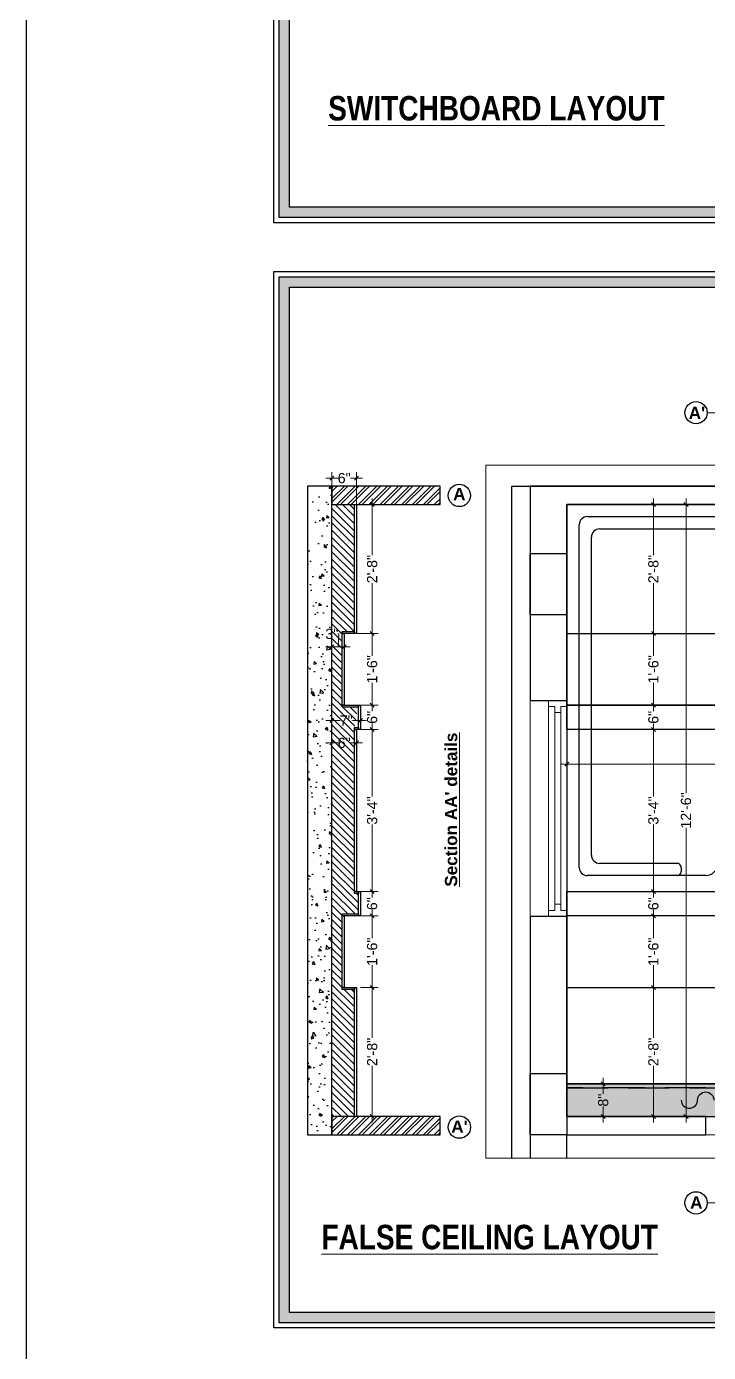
# Model space of a CAD drawing. Header units: millimetres. Extents: x 143362 to 145167, y -178521 to -176194.
# Drawn here: x 143362 to 143529.2, y -177043 to -176718 of the extents above; entities that cross this region are included whole.
import ezdxf

# ---------------------------------------------------------------- set-up
doc = ezdxf.new("R2010")
doc.units = ezdxf.units.MM
doc.header["$MEASUREMENT"] = 0
doc.header["$PDMODE"] = 2
doc.linetypes.add('00 . GROUND FLOOR$0$DASHED', pattern=[0.75, 0.5, -0.25])
doc.linetypes.add('DASHEDX2', pattern=[1.5, 1, -0.5])
doc.layers.get('Defpoints').update_dxf_attribs({"color": 220})
doc.layers.add('AR HATCH-7', color=7, linetype='Continuous')
for name, color, linetype, lineweight in [('COLUMN', 1, 'Continuous', 30), ('DIM.', 250, 'Continuous', 13), ('Dimension', 10, 'DASHEDX2', 20), ('el', 7, 'Continuous', 20), ('FALSE CEILING', 6, 'Continuous', 30), ('FURNITURE', 32, 'Continuous', 9), ('GF FALSE CEILING', 6, 'Continuous', 35), ('hatch-wall', 8, 'Continuous', 9), ('Labelling', 1, 'Continuous', 25), ('NAME PLATE', 7, 'Continuous', 25), ('SECOND FLOOR', 7, 'Continuous', 9), ('SECOND FLOOR  ( PLINE )', 251, 'Continuous', 30), ('SECOND FLOOR ( DW_RAIL )', 7, 'Continuous', 9), ('wall', 7, 'Continuous', 30)]:
    doc.layers.add(name, color=color, linetype=linetype, lineweight=lineweight)
doc.layers.add('XX~SLAB ( PLINE )', color=251, linetype='Continuous', plot=False)
doc.styles.add('Aerial', font='arial.ttf')
doc.styles.get("Standard").update_dxf_attribs({"font": 'arial.ttf', "height": 6})
doc.dimstyles.new('Cn_BT_9 ( BOLD )', dxfattribs={"dimtxt": 2.5, "dimasz": 1, "dimexe": 1.5, "dimexo": 0, "dimgap": 0.09, "dimtad": 0, "dimdec": 0, "dimzin": 3, "dimdsep": 46, "dimlunit": 4, "dimtxsty": 'Aerial', "dimblk": 'OBLIQUE', "dimcen": 0.09, "dimdle": 1.5, "dimclrd": 1, "dimclre": 1, "dimclrt": 5, "dimadec": 0, "dimazin": 0, "dimtfac": 0.75, "dimtdec": 0, "dimtofl": 0, "dimtmove": 0, "dimatfit": 3, "dimldrblk": 'OBLIQUE', "dimfxl": 0, "dimtolj": 1, "dimtzin": 0, "dimlwd": 15, "dimlwe": 15, "dimarcsym": 0})

# ---------------------------------------------------------------- blocks, each defined once
blk = doc.blocks.new('ceiling')
at = {"layer": 'FURNITURE', "color": 9, "lineweight": 30, "true_color": 0xc7c8ca}
for p, q in [((142904.89, -176849.37, -0.13), (143012.89, -176849.37, -0.13)), ((142902.89, -176935.37, -0.13), (142902.89, -176851.37, -0.13)), ((142907.89, -176852.37, -0.13), (143014.89, -176852.37, -0.13)), ((142905.89, -176932.37, -0.13), (142905.89, -176854.37, -0.13)), ((142926.89, -176934.37, -0.13), (142907.89, -176934.37, -0.13)), ((142933.89, -176937.37, -0.13), (142904.89, -176937.37, -0.13)), ((142927.89, -176935.37, -0.13), (142927.89, -176936.37, -0.13))]:
    blk.add_line(p, q, dxfattribs=at)
at = {"layer": 'FURNITURE', "color": 3, "linetype": 'DASHEDX2', "lineweight": 30, "ltscale": 10}
blk.add_line((142899.89, -176989.42, -0.13), (143113.89, -176989.42, -0.13), dxfattribs=at)
at = {"layer": 'FURNITURE', "color": 9, "lineweight": 30, "ltscale": 10, "true_color": 0xc7c8ca}
blk.add_lwpolyline([(143113.89, -176996.42), (143113.89, -176988.42), (142899.89, -176988.42), (142899.89, -176996.42)], close=True, dxfattribs=at)
at = {"layer": 'FURNITURE', "color": 9, "lineweight": 25, "true_color": 0xc7c8ca, "elevation": -0.13}
blk.add_lwpolyline([(142927.89, -176992.42, 1), (142931.89, -176992.42, -1), (142935.89, -176992.42, 1)], format="xyb", dxfattribs=at)
at = {"layer": 'FURNITURE', "color": 9, "lineweight": 30, "true_color": 0xc7c8ca}
for centre, radius, start, end in [((142904.89, -176851.37, -0.13), 2, 90, 180), ((142907.89, -176854.37, -0.13), 2, 90, 180), ((142907.89, -176932.37, -0.13), 2, 180, 270), ((142926.89, -176935.37, -0.13), 1, 0, 90), ((142933.89, -176934.37, -0.13), 3, 270, 0), ((142904.89, -176935.37, -0.13), 2, 180, 270), ((142926.89, -176936.37, -0.13), 1, 270, 0)]:
    blk.add_arc(centre, radius, start, end, dxfattribs=at)
blk = doc.blocks.new('_Oblique')
at = {"layer": 'wall', "color": 0, "lineweight": -2}
blk.add_line((-0.5, -0.5), (0.5, 0.5), dxfattribs=at)
blk = doc.blocks.new('*D21')
at = {"layer": 'Defpoints', "color": 0, "ltscale": 10, "transparency": 16777216}
for p in [(143494.48, -176835.17, -0.13), (143494.48, -176866.79, -0.88), (143515.67, -176866.79)]:
    blk.add_point(p, dxfattribs=at)
at = {"layer": 'FURNITURE', "color": 1, "lineweight": 15, "ltscale": 10, "transparency": 16777216}
for p, q in [((143515.67, -176833.67), (143515.67, -176847.55)), ((143494.48, -176835.17), (143517.17, -176835.17)), ((143515.67, -176868.29), (143515.67, -176854.41)), ((143494.48, -176866.79), (143517.17, -176866.79))]:
    blk.add_line(p, q, dxfattribs=at)
for p, rotation in [((143515.67, -176835.17), 90), ((143515.67, -176866.79), 270)]:
    blk.add_blockref('_Oblique', p, dxfattribs=dict(at, rotation=rotation))
at = {"layer": 'FURNITURE', "color": 5, "lineweight": 30, "ltscale": 10, "transparency": 16777216, "insert": (143515.67, -176850.98), "char_height": 2.5, "attachment_point": 5, "rotation": 90, "style": 'Aerial'}
blk.add_mtext('\\A1;2\'-8"', dxfattribs=at)
blk = doc.blocks.new('*D22')
at = {"layer": 'Defpoints', "color": 0, "ltscale": 10, "transparency": 16777216}
for p in [(143494.48, -176866.79, -0.88), (143494.48, -176884.33, -0.88), (143515.67, -176884.33)]:
    blk.add_point(p, dxfattribs=at)
at = {"layer": 'FURNITURE', "color": 1, "lineweight": 15, "ltscale": 10, "transparency": 16777216}
for p, q in [((143494.48, -176866.79), (143517.17, -176866.79)), ((143515.67, -176865.29), (143515.67, -176872.26)), ((143515.67, -176885.83), (143515.67, -176878.85)), ((143494.48, -176884.33), (143517.17, -176884.33))]:
    blk.add_line(p, q, dxfattribs=at)
for p, rotation in [((143515.67, -176866.79), 90), ((143515.67, -176884.33), 270)]:
    blk.add_blockref('_Oblique', p, dxfattribs=dict(at, rotation=rotation))
at = {"layer": 'FURNITURE', "color": 5, "lineweight": 30, "ltscale": 10, "transparency": 16777216, "insert": (143515.67, -176875.56), "char_height": 2.5, "attachment_point": 5, "rotation": 90, "style": 'Aerial'}
blk.add_mtext('\\A1;1\'-6"', dxfattribs=at)
blk = doc.blocks.new('*D23')
at = {"layer": 'Defpoints', "color": 0, "ltscale": 10, "transparency": 16777216}
for p in [(143494.48, -176884.33, -0.88), (143494.48, -176890.33, -0.88), (143515.67, -176890.33)]:
    blk.add_point(p, dxfattribs=at)
at = {"layer": 'FURNITURE', "color": 1, "lineweight": 15, "ltscale": 10, "transparency": 16777216}
for p, q in [((143515.67, -176882.83), (143515.67, -176885.79)), ((143494.48, -176884.33), (143517.17, -176884.33)), ((143515.67, -176891.83), (143515.67, -176888.86)), ((143494.48, -176890.33), (143517.17, -176890.33))]:
    blk.add_line(p, q, dxfattribs=at)
for p, rotation in [((143515.67, -176884.33), 90), ((143515.67, -176890.33), 270)]:
    blk.add_blockref('_Oblique', p, dxfattribs=dict(at, rotation=rotation))
at = {"layer": 'FURNITURE', "color": 5, "lineweight": 30, "ltscale": 10, "transparency": 16777216, "insert": (143515.67, -176887.33), "char_height": 2.5, "attachment_point": 5, "rotation": 90, "style": 'Aerial'}
blk.add_mtext('\\A1;6"', dxfattribs=at)
blk = doc.blocks.new('*D24')
at = {"layer": 'Defpoints', "color": 0, "ltscale": 10, "transparency": 16777216}
for p in [(143494.48, -176890.33, -0.88), (143494.48, -176930.02, -0.88), (143515.67, -176930.02)]:
    blk.add_point(p, dxfattribs=at)
at = {"layer": 'FURNITURE', "color": 1, "lineweight": 15, "ltscale": 10, "transparency": 16777216}
for p, q in [((143515.67, -176888.83), (143515.67, -176906.76)), ((143494.48, -176890.33), (143517.17, -176890.33)), ((143515.67, -176931.52), (143515.67, -176913.58)), ((143494.48, -176930.02), (143517.17, -176930.02))]:
    blk.add_line(p, q, dxfattribs=at)
for p, rotation in [((143515.67, -176890.33), 90), ((143515.67, -176930.02), 270)]:
    blk.add_blockref('_Oblique', p, dxfattribs=dict(at, rotation=rotation))
at = {"layer": 'FURNITURE', "color": 5, "lineweight": 30, "ltscale": 10, "transparency": 16777216, "insert": (143515.67, -176910.17), "char_height": 2.5, "attachment_point": 5, "rotation": 90, "style": 'Aerial'}
blk.add_mtext('\\A1;3\'-4"', dxfattribs=at)
blk = doc.blocks.new('*D25')
at = {"layer": 'Defpoints', "color": 0, "ltscale": 10, "transparency": 16777216}
for p in [(143494.48, -176930.02, -0.88), (143494.48, -176936.02, -0.88), (143515.67, -176936.02)]:
    blk.add_point(p, dxfattribs=at)
at = {"layer": 'FURNITURE', "color": 1, "lineweight": 15, "ltscale": 10, "transparency": 16777216}
for p, q in [((143515.67, -176928.52), (143515.67, -176931.49)), ((143494.48, -176930.02), (143517.17, -176930.02)), ((143515.67, -176937.52), (143515.67, -176934.55)), ((143494.48, -176936.02), (143517.17, -176936.02))]:
    blk.add_line(p, q, dxfattribs=at)
for p, rotation in [((143515.67, -176930.02), 90), ((143515.67, -176936.02), 270)]:
    blk.add_blockref('_Oblique', p, dxfattribs=dict(at, rotation=rotation))
at = {"layer": 'FURNITURE', "color": 5, "lineweight": 30, "ltscale": 10, "transparency": 16777216, "insert": (143515.67, -176933.02), "char_height": 2.5, "attachment_point": 5, "rotation": 90, "style": 'Aerial'}
blk.add_mtext('\\A1;6"', dxfattribs=at)
blk = doc.blocks.new('*D26')
at = {"layer": 'Defpoints', "color": 0, "ltscale": 10, "transparency": 16777216}
for p in [(143494.48, -176936.02, -0.88), (143494.48, -176953.56, -0.88), (143515.67, -176953.56)]:
    blk.add_point(p, dxfattribs=at)
at = {"layer": 'FURNITURE', "color": 1, "lineweight": 15, "ltscale": 10, "transparency": 16777216}
for p, q in [((143515.67, -176934.52), (143515.67, -176941.49)), ((143494.48, -176936.02), (143517.17, -176936.02)), ((143515.67, -176955.06), (143515.67, -176948.08)), ((143494.48, -176953.56), (143517.17, -176953.56))]:
    blk.add_line(p, q, dxfattribs=at)
for p, rotation in [((143515.67, -176936.02), 90), ((143515.67, -176953.56), 270)]:
    blk.add_blockref('_Oblique', p, dxfattribs=dict(at, rotation=rotation))
at = {"layer": 'FURNITURE', "color": 5, "lineweight": 30, "ltscale": 10, "transparency": 16777216, "insert": (143515.67, -176944.79), "char_height": 2.5, "attachment_point": 5, "rotation": 90, "style": 'Aerial'}
blk.add_mtext('\\A1;1\'-6"', dxfattribs=at)
blk = doc.blocks.new('*D27')
at = {"layer": 'Defpoints', "color": 0, "ltscale": 10, "transparency": 16777216}
for p in [(143494.48, -176953.56, -0.88), (143494.48, -176985.17, -0.13), (143515.67, -176985.17)]:
    blk.add_point(p, dxfattribs=at)
at = {"layer": 'FURNITURE', "color": 1, "lineweight": 15, "ltscale": 10, "transparency": 16777216}
for p, q in [((143494.48, -176953.56), (143517.17, -176953.56)), ((143515.67, -176952.06), (143515.67, -176965.93)), ((143515.67, -176986.67), (143515.67, -176972.8)), ((143494.48, -176985.17), (143517.17, -176985.17))]:
    blk.add_line(p, q, dxfattribs=at)
for p, rotation in [((143515.67, -176953.56), 90), ((143515.67, -176985.17), 270)]:
    blk.add_blockref('_Oblique', p, dxfattribs=dict(at, rotation=rotation))
at = {"layer": 'FURNITURE', "color": 5, "lineweight": 30, "ltscale": 10, "transparency": 16777216, "insert": (143515.67, -176969.36), "char_height": 2.5, "attachment_point": 5, "rotation": 90, "style": 'Aerial'}
blk.add_mtext('\\A1;2\'-8"', dxfattribs=at)
blk = doc.blocks.new('*D28')
at = {"layer": 'Defpoints', "color": 0, "ltscale": 10, "transparency": 16777216}
for p in [(143501.05, -176977.17, -0.13), (143501.05, -176985.17, -0.13), (143503.36, -176985.17)]:
    blk.add_point(p, dxfattribs=at)
at = {"layer": 'FURNITURE', "color": 1, "lineweight": 15, "ltscale": 10, "transparency": 16777216}
for p, q in [((143501.05, -176977.17), (143504.86, -176977.17)), ((143503.36, -176975.67), (143503.36, -176979.64)), ((143503.36, -176986.67), (143503.36, -176982.7)), ((143501.05, -176985.17), (143504.86, -176985.17))]:
    blk.add_line(p, q, dxfattribs=at)
for p, rotation in [((143503.36, -176977.17), 90), ((143503.36, -176985.17), 270)]:
    blk.add_blockref('_Oblique', p, dxfattribs=dict(at, rotation=rotation))
at = {"layer": 'FURNITURE', "color": 5, "lineweight": 30, "ltscale": 10, "transparency": 16777216, "insert": (143503.36, -176981.17), "char_height": 2.5, "attachment_point": 5, "rotation": 90, "style": 'Aerial'}
blk.add_mtext('\\A1;8"', dxfattribs=at)
blk = doc.blocks.new('LAYOUT FILE')
at = {"layer": 'NAME PLATE', "true_color": 0xd39e00}
h = blk.add_hatch(color=42, dxfattribs=at)
h.paths.add_polyline_path([(3346889.83, -513806.18), (3346889.83, -514260.7), (3347535.56, -514260.7), (3347535.56, -513806.18)])
h.paths.add_polyline_path([(3346894.36, -513810.71), (3347531.03, -513810.71), (3347531.03, -514256.17), (3346894.36, -514256.17)], flags=16)
at = {"layer": 'NAME PLATE', "color": 42, "true_color": 0xd39e00}
for points in [[(3346887.56, -513803.91), (3347537.83, -513803.91), (3347537.83, -514262.96), (3346887.56, -514262.96)], [(3346889.83, -513806.18), (3347535.56, -513806.18), (3347535.56, -514260.7), (3346889.83, -514260.7)], [(3346894.36, -513810.71), (3347531.03, -513810.71), (3347531.03, -514256.17), (3346894.36, -514256.17)]]:
    blk.add_lwpolyline(points, close=True, dxfattribs=at)
blk = doc.blocks.new('*D29')
at = {"layer": 'Defpoints', "color": 0, "ltscale": 10, "transparency": 16777216}
for p in [(143708.48, -176898.78), (143494.48, -176909.02, -0.13), (143708.48, -176909.02, -0.13)]:
    blk.add_point(p, dxfattribs=at)
at = {"layer": 'FURNITURE', "color": 1, "lineweight": 15, "ltscale": 10, "transparency": 16777216}
for p, q in [((143492.98, -176898.78), (143596.24, -176898.78)), ((143494.48, -176909.02), (143494.48, -176897.28)), ((143709.98, -176898.78), (143606.72, -176898.78)), ((143708.48, -176909.02), (143708.48, -176897.28))]:
    blk.add_line(p, q, dxfattribs=at)
at = {"layer": 'FURNITURE', "color": 1, "lineweight": 15, "ltscale": 10, "transparency": 16777216, "rotation": 180}
blk.add_blockref('_Oblique', (143494.48, -176898.78), dxfattribs=at)
at = {"layer": 'FURNITURE', "color": 1, "lineweight": 15, "ltscale": 10, "transparency": 16777216}
blk.add_blockref('_Oblique', (143708.48, -176898.78), dxfattribs=at)
at = {"layer": 'FURNITURE', "color": 5, "lineweight": 30, "ltscale": 10, "transparency": 16777216, "insert": (143601.48, -176898.78), "char_height": 2.5, "attachment_point": 5, "style": 'Aerial'}
blk.add_mtext('\\A1;17\'-10"', dxfattribs=at)
blk = doc.blocks.new('*D30')
at = {"layer": 'Defpoints', "color": 0, "ltscale": 10, "transparency": 16777216}
for p in [(143442.88, -176828.7), (143436.88, -176835.17, -0.13), (143442.88, -176835.17, -0.13)]:
    blk.add_point(p, dxfattribs=at)
at = {"layer": 'FURNITURE', "color": 1, "lineweight": 15, "ltscale": 10, "transparency": 16777216}
for p, q in [((143436.88, -176835.17), (143436.88, -176827.2)), ((143442.88, -176835.17), (143442.88, -176827.2)), ((143435.38, -176828.7), (143438.34, -176828.7)), ((143444.38, -176828.7), (143441.41, -176828.7))]:
    blk.add_line(p, q, dxfattribs=at)
at = {"layer": 'FURNITURE', "color": 1, "lineweight": 15, "ltscale": 10, "transparency": 16777216, "rotation": 180}
blk.add_blockref('_Oblique', (143436.88, -176828.7), dxfattribs=at)
at = {"layer": 'FURNITURE', "color": 1, "lineweight": 15, "ltscale": 10, "transparency": 16777216}
blk.add_blockref('_Oblique', (143442.88, -176828.7), dxfattribs=at)
at = {"layer": 'FURNITURE', "color": 5, "lineweight": 30, "ltscale": 10, "transparency": 16777216, "insert": (143439.88, -176828.7), "char_height": 2.5, "attachment_point": 5, "style": 'Aerial'}
blk.add_mtext('\\A1;6"', dxfattribs=at)
blk = doc.blocks.new('*D31')
at = {"layer": 'Defpoints', "color": 0, "ltscale": 10, "transparency": 16777216}
for p in [(143442.88, -176835.17), (143442.88, -176866.79, -0.13), (143446.74, -176866.79)]:
    blk.add_point(p, dxfattribs=at)
at = {"layer": 'FURNITURE', "color": 1, "lineweight": 15, "ltscale": 10, "transparency": 16777216}
for p, q in [((143446.74, -176833.67), (143446.74, -176847.55)), ((143442.88, -176835.17), (143448.24, -176835.17)), ((143446.74, -176868.29), (143446.74, -176854.41)), ((143442.88, -176866.79), (143448.24, -176866.79))]:
    blk.add_line(p, q, dxfattribs=at)
for p, rotation in [((143446.74, -176835.17), 90), ((143446.74, -176866.79), 270)]:
    blk.add_blockref('_Oblique', p, dxfattribs=dict(at, rotation=rotation))
at = {"layer": 'FURNITURE', "color": 5, "lineweight": 30, "ltscale": 10, "transparency": 16777216, "insert": (143446.74, -176850.98), "char_height": 2.5, "attachment_point": 5, "rotation": 90, "style": 'Aerial'}
blk.add_mtext('\\A1;2\'-8"', dxfattribs=at)
blk = doc.blocks.new('*D32')
at = {"layer": 'Defpoints', "color": 0, "ltscale": 10, "transparency": 16777216}
for p in [(143442.88, -176866.79, -0.13), (143443.88, -176884.33, -0.13), (143446.74, -176884.33)]:
    blk.add_point(p, dxfattribs=at)
at = {"layer": 'FURNITURE', "color": 1, "lineweight": 15, "ltscale": 10, "transparency": 16777216}
for p, q in [((143442.88, -176866.79), (143448.24, -176866.79)), ((143446.74, -176865.29), (143446.74, -176872.26)), ((143446.74, -176885.83), (143446.74, -176878.85)), ((143443.88, -176884.33), (143448.24, -176884.33))]:
    blk.add_line(p, q, dxfattribs=at)
for p, rotation in [((143446.74, -176866.79), 90), ((143446.74, -176884.33), 270)]:
    blk.add_blockref('_Oblique', p, dxfattribs=dict(at, rotation=rotation))
at = {"layer": 'FURNITURE', "color": 5, "lineweight": 30, "ltscale": 10, "transparency": 16777216, "insert": (143446.74, -176875.56), "char_height": 2.5, "attachment_point": 5, "rotation": 90, "style": 'Aerial'}
blk.add_mtext('\\A1;1\'-6"', dxfattribs=at)
blk = doc.blocks.new('*D33')
at = {"layer": 'Defpoints', "color": 0, "ltscale": 10, "transparency": 16777216}
for p in [(143443.88, -176884.33, -0.13), (143443.88, -176890.33, -0.13), (143446.74, -176890.33)]:
    blk.add_point(p, dxfattribs=at)
at = {"layer": 'FURNITURE', "color": 1, "lineweight": 15, "ltscale": 10, "transparency": 16777216}
for p, q in [((143446.74, -176882.83), (143446.74, -176885.79)), ((143443.88, -176884.33), (143448.24, -176884.33)), ((143446.74, -176891.83), (143446.74, -176888.86)), ((143443.88, -176890.33), (143448.24, -176890.33))]:
    blk.add_line(p, q, dxfattribs=at)
for p, rotation in [((143446.74, -176884.33), 90), ((143446.74, -176890.33), 270)]:
    blk.add_blockref('_Oblique', p, dxfattribs=dict(at, rotation=rotation))
at = {"layer": 'FURNITURE', "color": 5, "lineweight": 30, "ltscale": 10, "transparency": 16777216, "insert": (143446.74, -176887.33), "char_height": 2.5, "attachment_point": 5, "rotation": 90, "style": 'Aerial'}
blk.add_mtext('\\A1;6"', dxfattribs=at)
blk = doc.blocks.new('*D34')
at = {"layer": 'Defpoints', "color": 0, "ltscale": 10, "transparency": 16777216}
for p in [(143443.88, -176890.33, -0.13), (143443.88, -176930.02, -0.13), (143446.74, -176930.02)]:
    blk.add_point(p, dxfattribs=at)
at = {"layer": 'FURNITURE', "color": 1, "lineweight": 15, "ltscale": 10, "transparency": 16777216}
for p, q in [((143446.74, -176888.83), (143446.74, -176906.76)), ((143443.88, -176890.33), (143448.24, -176890.33)), ((143446.74, -176931.52), (143446.74, -176913.58)), ((143443.88, -176930.02), (143448.24, -176930.02))]:
    blk.add_line(p, q, dxfattribs=at)
for p, rotation in [((143446.74, -176890.33), 90), ((143446.74, -176930.02), 270)]:
    blk.add_blockref('_Oblique', p, dxfattribs=dict(at, rotation=rotation))
at = {"layer": 'FURNITURE', "color": 5, "lineweight": 30, "ltscale": 10, "transparency": 16777216, "insert": (143446.74, -176910.17), "char_height": 2.5, "attachment_point": 5, "rotation": 90, "style": 'Aerial'}
blk.add_mtext('\\A1;3\'-4"', dxfattribs=at)
blk = doc.blocks.new('*D35')
at = {"layer": 'Defpoints', "color": 0, "ltscale": 10, "transparency": 16777216}
for p in [(143443.88, -176930.02, -0.13), (143443.88, -176936.02, -0.25), (143446.74, -176936.02)]:
    blk.add_point(p, dxfattribs=at)
at = {"layer": 'FURNITURE', "color": 1, "lineweight": 15, "ltscale": 10, "transparency": 16777216}
for p, q in [((143446.74, -176928.52), (143446.74, -176931.49)), ((143443.88, -176930.02), (143448.24, -176930.02)), ((143446.74, -176937.52), (143446.74, -176934.55)), ((143443.88, -176936.02), (143448.24, -176936.02))]:
    blk.add_line(p, q, dxfattribs=at)
for p, rotation in [((143446.74, -176930.02), 90), ((143446.74, -176936.02), 270)]:
    blk.add_blockref('_Oblique', p, dxfattribs=dict(at, rotation=rotation))
at = {"layer": 'FURNITURE', "color": 5, "lineweight": 30, "ltscale": 10, "transparency": 16777216, "insert": (143446.74, -176933.02), "char_height": 2.5, "attachment_point": 5, "rotation": 90, "style": 'Aerial'}
blk.add_mtext('\\A1;6"', dxfattribs=at)
blk = doc.blocks.new('*D36')
at = {"layer": 'Defpoints', "color": 0, "ltscale": 10, "transparency": 16777216}
for p in [(143443.88, -176936.02, -0.25), (143443.88, -176953.56, -0.13), (143446.74, -176953.56)]:
    blk.add_point(p, dxfattribs=at)
at = {"layer": 'FURNITURE', "color": 1, "lineweight": 15, "ltscale": 10, "transparency": 16777216}
for p, q in [((143446.74, -176934.52), (143446.74, -176941.49)), ((143443.88, -176936.02), (143448.24, -176936.02)), ((143446.74, -176955.06), (143446.74, -176948.08)), ((143443.88, -176953.56), (143448.24, -176953.56))]:
    blk.add_line(p, q, dxfattribs=at)
for p, rotation in [((143446.74, -176936.02), 90), ((143446.74, -176953.56), 270)]:
    blk.add_blockref('_Oblique', p, dxfattribs=dict(at, rotation=rotation))
at = {"layer": 'FURNITURE', "color": 5, "lineweight": 30, "ltscale": 10, "transparency": 16777216, "insert": (143446.74, -176944.79), "char_height": 2.5, "attachment_point": 5, "rotation": 90, "style": 'Aerial'}
blk.add_mtext('\\A1;1\'-6"', dxfattribs=at)
blk = doc.blocks.new('*D37')
at = {"layer": 'Defpoints', "color": 0, "ltscale": 10, "transparency": 16777216}
for p in [(143443.88, -176953.56, -0.13), (143446.74, -176985.17), (143446.88, -176985.17, -0.13)]:
    blk.add_point(p, dxfattribs=at)
at = {"layer": 'FURNITURE', "color": 1, "lineweight": 15, "ltscale": 10, "transparency": 16777216}
for p, q in [((143443.88, -176953.56), (143448.24, -176953.56)), ((143446.74, -176952.06), (143446.74, -176965.93)), ((143446.74, -176986.67), (143446.74, -176972.8)), ((143446.88, -176985.17), (143445.24, -176985.17))]:
    blk.add_line(p, q, dxfattribs=at)
for p, rotation in [((143446.74, -176953.56), 90), ((143446.74, -176985.17), 270)]:
    blk.add_blockref('_Oblique', p, dxfattribs=dict(at, rotation=rotation))
at = {"layer": 'FURNITURE', "color": 5, "lineweight": 30, "ltscale": 10, "transparency": 16777216, "insert": (143446.74, -176969.36), "char_height": 2.5, "attachment_point": 5, "rotation": 90, "style": 'Aerial'}
blk.add_mtext('\\A1;2\'-8"', dxfattribs=at)
blk = doc.blocks.new('*D212')
at = {"layer": 'Defpoints', "color": 0, "ltscale": 10, "transparency": 16777216}
for p in [(143523.31, -176835.17, -0.13), (143523.31, -176985.17), (143523.66, -176985.17)]:
    blk.add_point(p, dxfattribs=at)
at = {"layer": 'FURNITURE', "color": 1, "lineweight": 15, "ltscale": 10, "transparency": 16777216}
for p, q in [((143523.66, -176833.67), (143523.66, -176905.91)), ((143523.31, -176835.17), (143525.16, -176835.17)), ((143523.66, -176986.67), (143523.66, -176914.44)), ((143523.31, -176985.17), (143525.16, -176985.17))]:
    blk.add_line(p, q, dxfattribs=at)
for p, rotation in [((143523.66, -176835.17), 90), ((143523.66, -176985.17), 270)]:
    blk.add_blockref('_Oblique', p, dxfattribs=dict(at, rotation=rotation))
at = {"layer": 'FURNITURE', "color": 5, "ltscale": 10, "transparency": 16777216, "insert": (143523.66, -176910.17), "char_height": 2.5, "attachment_point": 5, "rotation": 90, "style": 'Aerial'}
blk.add_mtext('\\A1;12\'-6"', dxfattribs=at)
blk = doc.blocks.new('*D311')
at = {"layer": 'Defpoints', "color": 0, "ltscale": 10, "transparency": 16777216}
for p in [(143436.88, -176870.05, -0.13), (143439.88, -176870.05, -0.13), (143439.88, -176870.05)]:
    blk.add_point(p, dxfattribs=at)
at = {"layer": 'FURNITURE', "color": 1, "lineweight": 15, "ltscale": 10, "transparency": 16777216}
for p, q in [((143435.38, -176870.05), (143441.38, -176870.05)), ((143436.88, -176870.05), (143436.88, -176868.55)), ((143438.54, -176866.87), (143438.36, -176866.87)), ((143438.38, -176870.05), (143438.54, -176866.87)), ((143439.88, -176870.05), (143439.88, -176868.55))]:
    blk.add_line(p, q, dxfattribs=at)
at = {"layer": 'FURNITURE', "color": 1, "lineweight": 15, "ltscale": 10, "transparency": 16777216, "rotation": 180}
blk.add_blockref('_Oblique', (143436.88, -176870.05), dxfattribs=at)
at = {"layer": 'FURNITURE', "color": 1, "lineweight": 15, "ltscale": 10, "transparency": 16777216}
blk.add_blockref('_Oblique', (143439.88, -176870.05), dxfattribs=at)
at = {"layer": 'FURNITURE', "color": 5, "lineweight": 30, "ltscale": 10, "transparency": 16777216, "insert": (143436.84, -176866.87), "char_height": 2.5, "attachment_point": 5, "style": 'Aerial'}
blk.add_mtext('\\A1;3"', dxfattribs=at)
blk = doc.blocks.new('*D312')
at = {"layer": 'Defpoints', "color": 0, "ltscale": 10, "transparency": 16777216}
for p in [(143436.88, -176887.01, -0.13), (143443.88, -176887.01, -0.13), (143443.88, -176888.12)]:
    blk.add_point(p, dxfattribs=at)
at = {"layer": 'FURNITURE', "color": 1, "lineweight": 15, "ltscale": 10, "transparency": 16777216}
for p, q in [((143435.38, -176888.12), (143438.86, -176888.12)), ((143436.88, -176887.01), (143436.88, -176889.62)), ((143445.38, -176888.12), (143441.89, -176888.12)), ((143443.88, -176887.01), (143443.88, -176889.62))]:
    blk.add_line(p, q, dxfattribs=at)
at = {"layer": 'FURNITURE', "color": 1, "lineweight": 15, "ltscale": 10, "transparency": 16777216, "rotation": 180}
blk.add_blockref('_Oblique', (143436.88, -176888.12), dxfattribs=at)
at = {"layer": 'FURNITURE', "color": 1, "lineweight": 15, "ltscale": 10, "transparency": 16777216}
blk.add_blockref('_Oblique', (143443.88, -176888.12), dxfattribs=at)
at = {"layer": 'FURNITURE', "color": 5, "lineweight": 30, "ltscale": 10, "transparency": 16777216, "insert": (143440.38, -176888.12), "char_height": 2.5, "attachment_point": 5, "style": 'Aerial'}
blk.add_mtext('\\A1;7"', dxfattribs=at)
blk = doc.blocks.new('*D313')
at = {"layer": 'Defpoints', "color": 0, "ltscale": 10, "transparency": 16777216}
for p in [(143436.88, -176893.6, -0.13), (143436.88, -176893.6), (143442.88, -176893.6, -0.25)]:
    blk.add_point(p, dxfattribs=at)
at = {"layer": 'FURNITURE', "color": 1, "lineweight": 15, "ltscale": 10, "transparency": 16777216}
for p, q in [((143436.88, -176893.6), (143436.88, -176892.1)), ((143442.88, -176893.6), (143442.88, -176892.1)), ((143435.38, -176893.6), (143438.34, -176893.6)), ((143444.38, -176893.6), (143441.41, -176893.6))]:
    blk.add_line(p, q, dxfattribs=at)
at = {"layer": 'FURNITURE', "color": 1, "lineweight": 15, "ltscale": 10, "transparency": 16777216, "rotation": 180}
blk.add_blockref('_Oblique', (143436.88, -176893.6), dxfattribs=at)
at = {"layer": 'FURNITURE', "color": 1, "lineweight": 15, "ltscale": 10, "transparency": 16777216}
blk.add_blockref('_Oblique', (143442.88, -176893.6), dxfattribs=at)
at = {"layer": 'FURNITURE', "color": 5, "lineweight": 30, "ltscale": 10, "transparency": 16777216, "insert": (143439.88, -176893.6), "char_height": 2.5, "attachment_point": 5, "style": 'Aerial'}
blk.add_mtext('\\A1;6"', dxfattribs=at)

msp = doc.modelspace()

# ---------------------------------------------------------------- hatches: boundary and pattern name
at = {"layer": 'AR HATCH-7', "lineweight": 25, "true_color": 0xe7e8e9}
h = msp.add_hatch(color=254, dxfattribs=at)
h.dxf.hatch_style = 1
h.paths.add_polyline_path([(143494.48, -176977.17), (143494.48, -176985.17), (143708.48, -176985.17), (143708.48, -176977.17)])
at = {"layer": 'FURNITURE', "lineweight": 25, "true_color": 0x636466}
h = msp.add_hatch(dxfattribs=at)
h.set_pattern_fill('AR-CONC', color=251, angle=-90)
h.set_pattern_definition([(320, (85092.21, -222065.6387), (-0.62752135, -7.17260183), [0.75, -8.25]), (265, (85092.21, -222065.639), (7.52192134, 1.3875133), [0.6, -6.6]), (10.451444, (85092.1574, -222066.2364), (6.8943999, -5.78508847), [0.6374019, -7.0114211]), (316.1842, (85094.21, -222065.639), (-1.6551928, -10.6724133), [1.125, -12.375]), (6.635635, (85094.072, -222066.528), (9.741186, -9.3466195), [0.9561034, -10.5171376]), (261.184164, (85094.21, -222065.639), (9.741186, -9.3466195), [0.9, -9.9]), (291, (85093.71, -222066.6387), (-4.0261889, -5.9690705), [0.75, -8.25]), (236, (85093.71, -222066.639), (7.25150045, -2.4331533), [0.6, -6.6]), (341.451445, (85093.374, -222067.136), (3.2253115, -8.40222377), [0.6374019, -7.0114211]), (307.5, (85092.2097, -222065.6387), (3.32893854, -0.12159855), [0, -6.52, 0, -6.7, 0, -6.625]), (277.5, (85092.2097, -222065.6387), (3.94411712, -2.63069537), [0, -3.82, 0, -6.37, 0, -2.525]), (237.5, (85092.2097, -222063.4087), (-0.22554872, -5.33822436), [0, -2.5, 0, -7.8, 0, -10.35]), (227.5, (85092.2097, -222062.4087), (1.00104982, -5.8318617), [0, -3.25, 0, -5.18, 0, -7.35])])
h.paths.add_polyline_path([(143436.88, -176830.67), (143430.88, -176830.67), (143430.88, -176989.67), (143436.88, -176989.67)])
at = {"layer": 'GF FALSE CEILING', "lineweight": 9}
h = msp.add_hatch(dxfattribs=at)
h.set_pattern_fill('ANSI31', color=256, scale=10, angle=90)
h.set_pattern_definition([(135, (-314.0465, -316.1217), (-0.8838834765, -0.8838834765), [])])
h.paths.add_polyline_path([(143442.39, -176890.33), (143442.39, -176889.84), (143443.3, -176884.81), (143439.39, -176884.81), (143439.39, -176884.33), (143439.39, -176866.79), (143439.39, -176866.3), (143442.39, -176866.3), (143442.39, -176835.17), (143436.88, -176835.17), (143436.88, -176985.17), (143442.39, -176985.17), (143442.39, -176954.04), (143439.39, -176954.04), (143439.39, -176953.56), (143439.39, -176936.02), (143439.39, -176935.53), (143443.39, -176935.53), (143443.39, -176930.51), (143442.39, -176930.51), (143442.39, -176930.02)])
at = {"layer": 'hatch-wall', "true_color": 0x000000}
h = msp.add_hatch(dxfattribs=at)
h.set_pattern_fill('ANSI32', color=18, scale=5, angle=-180)
h.set_pattern_definition([(225, (98389.14, -114920.0575), (1.325825215, -1.325825215), []), (225, (98388.256, -114920.0575), (1.325825215, -1.325825215), [])])
h.paths.add_polyline_path([(143436.88, -176835.17), (143436.88, -176830.67), (143463.37, -176830.67), (143463.37, -176835.17)])
h = msp.add_hatch(dxfattribs=at)
h.set_pattern_fill('ANSI32', color=18, scale=5, angle=-180)
h.set_pattern_definition([(225, (98389.14, -115074.5564), (1.325825215, -1.325825215), []), (225, (98388.256, -115074.5564), (1.325825215, -1.325825215), [])])
h.paths.add_polyline_path([(143436.88, -176989.67), (143436.88, -176985.17), (143463.37, -176985.17), (143463.37, -176989.67)])

# ---------------------------------------------------------------- linework, layer by layer
at = {"color": 1, "linetype": '00 . GROUND FLOOR$0$DASHED', "lineweight": 5, "ltscale": 20}
msp.add_lwpolyline([(143528.85, -176812.64), (143546.85, -176812.64), (143546.85, -177006.37), (143528.85, -177006.37)], dxfattribs=at)
at = {"layer": 'COLUMN'}
for p, q in [((143485.48, -176847.17, -0.13), (143494.48, -176847.17, -0.13)), ((143485.48, -176862.17, -0.13), (143485.48, -176847.17, -0.13)), ((143494.48, -176847.17, -0.13), (143494.48, -176862.17, -0.13)), ((143494.48, -176862.17, -0.13), (143485.48, -176862.17, -0.13)), ((143485.48, -176974.67, -0.13), (143494.48, -176974.67, -0.13)), ((143485.48, -176989.67, -0.13), (143485.48, -176974.67, -0.13)), ((143494.48, -176974.67, -0.13), (143494.48, -176989.67, -0.13)), ((143494.48, -176989.67, -0.13), (143485.48, -176989.67, -0.13))]:
    msp.add_line(p, q, dxfattribs=at)
at = {"layer": 'el', "color": 1, "lineweight": 30, "ltscale": 10}
for centre in [(143526.12, -176812.64), (143468.1, -176832.92, -0.13), (143468.11, -176987.79, -0.13), (143526.12, -177006.37)]:
    msp.add_circle(centre, 2.74, dxfattribs=at)
at = {"layer": 'FALSE CEILING'}
for points, elevation in [([(143708.48, -176977.17), (143708.48, -176835.17), (143494.48, -176835.17), (143494.48, -176977.17)], -0.13), ([(143708.48, -176866.79), (143708.48, -176884.33), (143494.48, -176884.33), (143494.48, -176866.79)], -0.88), ([(143708.48, -176884.33), (143708.48, -176890.33), (143494.48, -176890.33), (143494.48, -176884.33)], -0.88), ([(143708.48, -176930.02), (143708.48, -176936.02), (143494.48, -176936.02), (143494.48, -176930.02)], -0.88), ([(143494.48, -176936.02), (143494.48, -176953.56), (143708.48, -176953.56), (143708.48, -176936.02)], -0.88), ([(143494.48, -176977.17), (143494.48, -176985.17), (143708.48, -176985.17), (143708.48, -176977.17)], -0.13)]:
    msp.add_lwpolyline(points, close=True, dxfattribs=dict(at, elevation=elevation))
at = {"layer": 'FURNITURE', "color": 3, "linetype": 'DASHEDX2', "lineweight": 30, "ltscale": 10}
msp.add_line((143708.48, -176978.17, -0.13), (143494.48, -176978.17, -0.13), dxfattribs=at)
at = {"layer": 'FURNITURE', "color": 3, "lineweight": 30, "ltscale": 10}
msp.add_lwpolyline([(143362.02, -176194.06), (144504.68, -176194.06), (144504.68, -177339.53), (143362.02, -177339.53)], close=True, dxfattribs=at)
at = {"layer": 'GF FALSE CEILING', "lineweight": 30}
for points, elevation in [([(143442.39, -176835.17), (143442.88, -176835.17), (143442.88, -176866.79), (143442.39, -176866.79)], -0.13), ([(143442.39, -176866.3), (143442.39, -176866.79), (143439.39, -176866.79), (143439.39, -176866.3)], -0.25), ([(143439.39, -176866.79), (143439.88, -176866.79), (143439.88, -176884.33), (143439.39, -176884.33)], -0.13), ([(143443.39, -176884.33), (143443.39, -176884.81), (143439.39, -176884.81), (143439.39, -176884.33)], -0.13), ([(143443.39, -176884.33), (143443.88, -176884.33), (143443.88, -176890.33), (143443.39, -176890.33)], -0.13), ([(143443.39, -176889.84), (143443.39, -176890.33), (143442.39, -176890.33), (143442.39, -176889.84)], -0.25), ([(143442.39, -176890.33), (143442.88, -176890.33), (143442.88, -176930.02), (143442.39, -176930.02)], -0.25), ([(143443.39, -176930.02), (143443.39, -176930.51), (143442.39, -176930.51), (143442.39, -176930.02)], -0.13), ([(143443.39, -176930.02), (143443.88, -176930.02), (143443.88, -176936.02), (143443.39, -176936.02)], -0.13), ([(143443.39, -176935.53), (143443.39, -176936.02), (143439.39, -176936.02), (143439.39, -176935.53)], -0.25), ([(143439.39, -176936.02), (143439.88, -176936.02), (143439.88, -176953.56), (143439.39, -176953.56)], -0.13), ([(143442.39, -176953.56), (143442.39, -176954.04), (143439.39, -176954.04), (143439.39, -176953.56)], -0.13), ([(143442.39, -176953.56), (143442.88, -176953.56), (143442.88, -176985.17), (143442.39, -176985.17)], -0.13)]:
    msp.add_lwpolyline(points, close=True, dxfattribs=dict(at, elevation=elevation))
at = {"layer": 'Labelling', "lineweight": 0, "ltscale": 10}
for p, q in [((143722.75, -176825.5), (143474.6, -176825.5)), ((143474.6, -176825.5), (143474.6, -176995.42)), ((143474.6, -176995.42), (143722.75, -176995.42))]:
    msp.add_line(p, q, dxfattribs=at)
at = {"layer": 'SECOND FLOOR'}
for p, q in [((143485.48, -176830.67, -0.13), (143722.75, -176830.67, -0.13)), ((143485.48, -176830.67, -0.13), (143485.48, -176995.42, -0.13)), ((143494.48, -176985.17, -0.13), (143494.48, -176835.17, -0.13)), ((143494.48, -176835.17, -0.13), (143708.48, -176835.17, -0.13)), ((143494.48, -176883.17, -0.13), (143485.48, -176883.17, -0.13)), ((143494.48, -176936.17, -0.13), (143485.48, -176936.17, -0.13)), ((143494.48, -176985.17, -0.13), (143528.48, -176985.17, -0.13)), ((143528.48, -176989.67, -0.13), (143528.48, -176985.17, -0.13)), ((143494.48, -176989.67, -0.13), (143655.48, -176989.67, -0.13)), ((143494.48, -176995.42, -0.13), (143494.48, -176989.67, -0.13))]:
    msp.add_line(p, q, dxfattribs=at)
at = {"layer": 'SECOND FLOOR  ( PLINE )'}
for p, q in [((143568.48, -176830.67, -0.13), (143485.48, -176830.67, -0.13)), ((143485.48, -176830.67, -0.13), (143485.48, -176883.17, -0.13)), ((143494.48, -176835.17, -0.13), (143568.48, -176835.17, -0.13)), ((143494.48, -176883.17, -0.13), (143494.48, -176835.17, -0.13)), ((143485.48, -176883.17, -0.13), (143494.48, -176883.17, -0.13)), ((143489.98, -176936.17, -0.13), (143485.48, -176936.17, -0.13)), ((143485.48, -176936.17, -0.13), (143485.48, -176995.42, -0.13)), ((143494.48, -176936.17, -0.13), (143489.98, -176936.17, -0.13)), ((143494.48, -176985.17, -0.13), (143494.48, -176936.17, -0.13)), ((143528.48, -176985.17, -0.13), (143494.48, -176985.17, -0.13)), ((143528.48, -176989.67, -0.13), (143528.48, -176985.17, -0.13)), ((143494.48, -176995.42, -0.13), (143494.48, -176989.67, -0.13)), ((143494.48, -176989.67, -0.13), (143528.48, -176989.67, -0.13))]:
    msp.add_line(p, q, dxfattribs=at)
at = {"layer": 'SECOND FLOOR ( DW_RAIL )'}
for p, q in [((143494.48, -176883.17, -0.13), (143489.98, -176883.17, -0.13)), ((143489.98, -176883.17, -0.13), (143489.98, -176884.67, -0.13)), ((143494.48, -176883.17, -0.13), (143489.98, -176883.17, -0.13)), ((143489.98, -176883.17, -0.13), (143489.98, -176936.17, -0.13)), ((143489.98, -176884.67, -0.13), (143491.48, -176884.67, -0.13)), ((143491.48, -176884.67, -0.13), (143491.48, -176886.17, -0.13)), ((143491.48, -176933.17, -0.13), (143491.48, -176886.17, -0.13)), ((143491.48, -176886.17, -0.13), (143492.98, -176886.17, -0.13)), ((143491.48, -176886.17, -0.13), (143492.98, -176886.17, -0.13)), ((143492.98, -176886.17, -0.13), (143492.98, -176884.67, -0.13)), ((143492.98, -176884.67, -0.13), (143494.48, -176884.67, -0.13)), ((143492.98, -176886.17, -0.13), (143492.98, -176933.17, -0.13)), ((143494.48, -176884.67, -0.13), (143494.48, -176883.17, -0.13)), ((143494.48, -176936.17, -0.13), (143494.48, -176883.17, -0.13)), ((143491.48, -176934.67, -0.13), (143489.98, -176934.67, -0.13)), ((143489.98, -176934.67, -0.13), (143489.98, -176936.17, -0.13)), ((143492.98, -176933.17, -0.13), (143491.48, -176933.17, -0.13)), ((143492.98, -176933.17, -0.13), (143491.48, -176933.17, -0.13)), ((143491.48, -176933.17, -0.13), (143491.48, -176934.67, -0.13)), ((143492.98, -176934.67, -0.13), (143492.98, -176933.17, -0.13)), ((143494.48, -176934.67, -0.13), (143492.98, -176934.67, -0.13)), ((143494.48, -176936.17, -0.13), (143494.48, -176934.67, -0.13)), ((143489.98, -176936.17, -0.13), (143494.48, -176936.17, -0.13)), ((143489.98, -176936.17, -0.13), (143494.48, -176936.17, -0.13))]:
    msp.add_line(p, q, dxfattribs=at)
at = {"layer": 'wall', "color": 5, "lineweight": 30, "elevation": -0.13}
msp.add_lwpolyline([(143436.88, -176830.67), (143430.88, -176830.67), (143430.88, -176989.67), (143436.88, -176989.67)], close=True, dxfattribs=at)
at = {"layer": 'wall', "elevation": -0.13}
for points in [[(143436.88, -176830.67), (143436.88, -176835.17), (143463.37, -176835.17), (143463.37, -176830.67)], [(143436.88, -176985.17), (143436.88, -176989.67), (143463.37, -176989.67), (143463.37, -176985.17)]]:
    msp.add_lwpolyline(points, close=True, dxfattribs=at)
at = {"layer": 'XX~SLAB ( PLINE )'}
for p, q in [((143480.98, -176995.42, -0.13), (143480.98, -176830.67, -0.13)), ((143480.98, -176830.67, -0.13), (143722.75, -176830.67, -0.13))]:
    msp.add_line(p, q, dxfattribs=at)

# ---------------------------------------------------------------- block references
at = {"layer": 'FURNITURE', "lineweight": 30}
msp.add_blockref('ceiling', (594.59, 11.25), dxfattribs=at)
at = {"layer": 'NAME PLATE', "lineweight": 0}
for p, xscale, yscale, zscale in [((-1745794.35, 113519.86, 0.13), 0.5644698180168158, 0.5644698180168158, 0.5644698180168158), ((-1744784.49, 113093.71, 0.13), 0.5641680854420432, 0.5641680854420432, 0.5641680854420432)]:
    msp.add_blockref('LAYOUT FILE', p, dxfattribs=dict(at, xscale=xscale, yscale=yscale, zscale=zscale))

# ---------------------------------------------------------------- texts
at = {"layer": 'DIM.', "color": 1, "char_height": 6, "attachment_point": 1}
for s, insert in [('{\\fArial Narrow|b1|i0|c0|p34;\\LSWITCHBOARD LAYOUT}', (143435.95, -176735)), ('{\\fArial Narrow|b1|i0|c0|p34;\\LFALSE CEILING LAYOUT}', (143434.3, -177011.74))]:
    msp.add_mtext_dynamic_manual_height_columns(s, width=95.4506, gutter_width=1, heights=[0], dxfattribs=dict(at, insert=insert))
at = {"layer": 'Dimension', "char_height": 3, "attachment_point": 5}
for s, insert in [("\\A1;{\\fArial|b1|i0|c0|p34;\\C7;A'}", (143526.34, -176812.68)), ('\\A1;{\\fArial|b1|i0|c0|p34;\\C7;A}', (143526.18, -177006.28))]:
    msp.add_mtext(s, dxfattribs=dict(at, insert=insert))
at = {"layer": 'Dimension', "char_height": 3, "width": 3.0102, "attachment_point": 5}
for s, insert in [('\\A1;{\\fArial|b1|i0|c0|p34;\\C7;A}', (143468.1, -176832.59, -0.13)), ("\\A1;{\\fArial|b1|i0|c0|p34;\\C7;A'}", (143468.14, -176987.67, -0.13))]:
    msp.add_mtext(s, dxfattribs=dict(at, insert=insert))
at = {"layer": 'Dimension', "insert": (143466.09, -176909.96, 0.38), "char_height": 3, "attachment_point": 5, "rotation": 90}
msp.add_mtext("\\A1;{\\fArial|b1|i0|c0|p34;\\L\\C1;Section AA' details}", dxfattribs=at)

# ---------------------------------------------------------------- dimensions: what is measured, and where the dimension line sits
at = {"layer": 'FURNITURE', "lineweight": 30, "ltscale": 10}
for base, p1, p2, picture, middle in [((143442.88, -176828.7), (143436.88, -176835.17, -0.13), (143442.88, -176835.17, -0.13), '*D30', (143439.88, -176828.7)), ((143708.48, -176898.78, -0.5), (143494.48, -176909.02, -0.63), (143708.48, -176909.02, -0.63), '*D29', (143601.48, -176898.78, -0.5))]:
    dim = msp.add_linear_dim(base=base, p1=p1, p2=p2, dimstyle='Cn_BT_9 ( BOLD )', dxfattribs=at)
    dim.commit()
    dim.dimension.update_dxf_attribs({"geometry": picture, "text_midpoint": middle})
for base, p1, p2, angle, picture, middle in [((143446.74, -176866.79), (143442.88, -176835.17), (143442.88, -176866.79, -0.13), 90, '*D31', (143446.74, -176850.98)), ((143515.67, -176866.79), (143494.48, -176835.17, -0.13), (143494.48, -176866.79, -0.88), 270, '*D21', (143515.67, -176850.98)), ((143503.36, -176985.17), (143501.05, -176977.17, -0.13), (143501.05, -176985.17, -0.13), 270, '*D28', (143503.36, -176981.17))]:
    dim = msp.add_linear_dim(base=base, p1=p1, p2=p2, angle=angle, dimstyle='Cn_BT_9 ( BOLD )', dxfattribs=at)
    dim.commit()
    dim.dimension.update_dxf_attribs({"geometry": picture, "text_midpoint": middle})
at = {"layer": 'FURNITURE', "ltscale": 10}
dim = msp.add_linear_dim(base=(143523.66, -176985.17), p1=(143523.31, -176835.17, -0.13), p2=(143523.31, -176985.17), angle=90, dimstyle='Cn_BT_9 ( BOLD )', dxfattribs=at)
dim.commit()
dim.dimension.update_dxf_attribs({"geometry": '*D212', "text_midpoint": (143523.66, -176910.17)})
at = {"layer": 'FURNITURE', "lineweight": 30, "ltscale": 10}
dim = msp.add_linear_dim(base=(143439.88, -176870.05), p1=(143436.88, -176870.05, -0.13), p2=(143439.88, -176870.05, -0.13), dimstyle='Cn_BT_9 ( BOLD )', override={"dimtmove": 1}, dxfattribs=at)
dim.commit()
dim.dimension.update_dxf_attribs({"geometry": '*D311', "text_midpoint": (143438.27, -176866.87), "dimtype": 160})
for base, p1, p2, angle, picture, middle in [((143446.74, -176884.33), (143442.88, -176866.79, -0.13), (143443.88, -176884.33, -0.13), 90, '*D32', (143446.74, -176875.56)), ((143515.67, -176884.33), (143494.48, -176866.79, -0.88), (143494.48, -176884.33, -0.88), 270, '*D22', (143515.67, -176875.56)), ((143446.74, -176890.33), (143443.88, -176884.33, -0.13), (143443.88, -176890.33, -0.13), 90, '*D33', (143446.74, -176887.33)), ((143515.67, -176890.33), (143494.48, -176884.33, -0.88), (143494.48, -176890.33, -0.88), 270, '*D23', (143515.67, -176887.33)), ((143446.74, -176930.02), (143443.88, -176890.33, -0.13), (143443.88, -176930.02, -0.13), 90, '*D34', (143446.74, -176910.17)), ((143515.67, -176930.02), (143494.48, -176890.33, -0.88), (143494.48, -176930.02, -0.88), 270, '*D24', (143515.67, -176910.17)), ((143446.74, -176936.02), (143443.88, -176930.02, -0.13), (143443.88, -176936.02, -0.25), 90, '*D35', (143446.74, -176933.02)), ((143515.67, -176936.02), (143494.48, -176930.02, -0.88), (143494.48, -176936.02, -0.88), 270, '*D25', (143515.67, -176933.02)), ((143446.74, -176953.56), (143443.88, -176936.02, -0.25), (143443.88, -176953.56, -0.13), 90, '*D36', (143446.74, -176944.79)), ((143515.67, -176953.56), (143494.48, -176936.02, -0.88), (143494.48, -176953.56, -0.88), 270, '*D26', (143515.67, -176944.79)), ((143446.74, -176985.17), (143443.88, -176953.56, -0.13), (143446.88, -176985.17, -0.13), 90, '*D37', (143446.74, -176969.36)), ((143515.67, -176985.17), (143494.48, -176953.56, -0.88), (143494.48, -176985.17, -0.13), 270, '*D27', (143515.67, -176969.36))]:
    dim = msp.add_linear_dim(base=base, p1=p1, p2=p2, angle=angle, dimstyle='Cn_BT_9 ( BOLD )', override={"dimtmove": 1}, dxfattribs=at)
    dim.commit()
    dim.dimension.update_dxf_attribs({"geometry": picture, "text_midpoint": middle})
for base, p1, p2, picture, middle in [((143443.88, -176888.12), (143436.88, -176887.01, -0.13), (143443.88, -176887.01, -0.13), '*D312', (143440.38, -176888.12)), ((143436.88, -176893.6), (143442.88, -176893.6, -0.25), (143436.88, -176893.6, -0.13), '*D313', (143439.88, -176893.6))]:
    dim = msp.add_linear_dim(base=base, p1=p1, p2=p2, dimstyle='Cn_BT_9 ( BOLD )', override={"dimtmove": 1}, dxfattribs=at)
    dim.commit()
    dim.dimension.update_dxf_attribs({"geometry": picture, "text_midpoint": middle})

doc.saveas('drawing.dxf')
